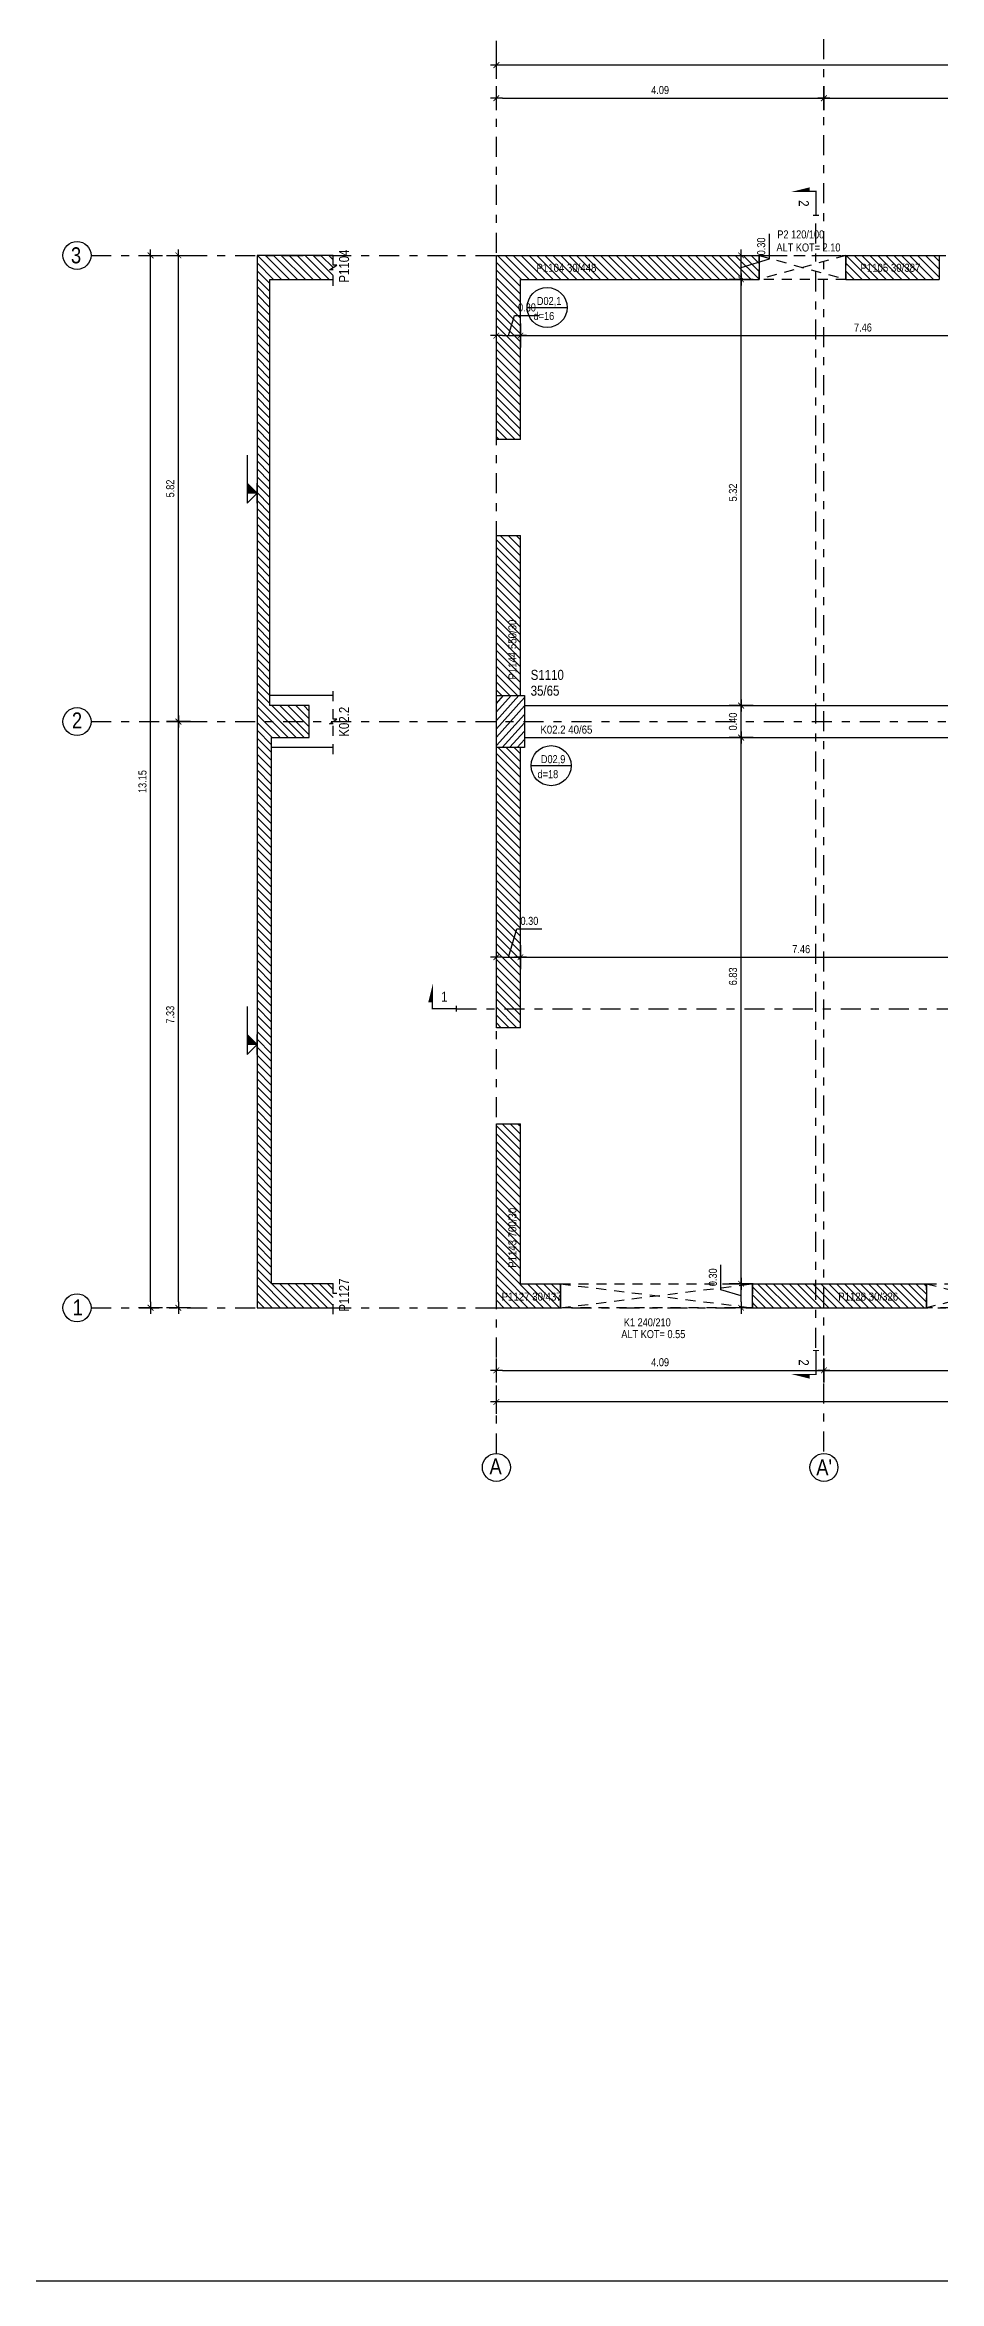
# Model space of a CAD drawing. Header units: metres. Extents: x 419734 to 420376, y 4564732 to 4565123.
# Drawn here: x 419986.57 to 419997.74, y 4565080.8 to 4565108.75 of the extents above; entities that cross this region are included whole.
import ezdxf
from ezdxf.enums import TextEntityAlignment as Align

# ---------------------------------------------------------------- set-up
doc = ezdxf.new("R2010")
doc.units = ezdxf.units.M
doc.linetypes.add('NASCOSTA', pattern=[0.375, 0.25, -0.125])
doc.linetypes.add('TRATTO-PUNTO', pattern=[1, 0.5, -0.25, 0, -0.25])
doc.layers.get('Defpoints').update_dxf_attribs({"color": 5})
for name, color, linetype in [('SW_ASSI', 7, 'TRATTO-PUNTO'), ('SW_DIM', 33, 'Continuous'), ('SW_MAGRONE', 2, 'Continuous'), ('SW_QUOTE', 1, 'Continuous'), ('SW_SEZIONI_CARPENTERIA', 4, 'Continuous'), ('SW_TESTI', 2, 'Continuous'), ('SW_TRATT_GRIGIO', 252, 'NASCOSTA'), ('SW_TRATTEGGIO_252', 252, 'Continuous'), ('SW_TXT_TESTI', 1, 'Continuous'), ('SW_VISTE', 1, 'Continuous')]:
    doc.layers.add(name, color=color, linetype=linetype)
doc.styles.get("Standard").update_dxf_attribs({"font": 'arial.ttf'})
doc.styles.add('SWS', font='ARIALN.TTF')
doc.dimstyles.new('DIM-SW-50_m', dxfattribs={"dimtxt": 0.1, "dimasz": 0.075, "dimexe": 0.125, "dimexo": 0.125, "dimgap": 0.05, "dimtad": 1, "dimzin": 1, "dimdsep": 46, "dimtxsty": 'SWS', "dimblk1": 'D', "dimblk2": 'D', "dimsah": 1, "dimcen": 0.0075, "dimdle": 0.0625, "dimse1": 1, "dimse2": 1, "dimclrd": 256, "dimclre": 256, "dimclrt": 256, "dimazin": 0, "dimtfac": 0.75, "dimtmove": 1, "dimatfit": 3, "dimldrblk": 'D', "dimfxl": 0.125, "dimtvp": 1.5, "dimtolj": 1, "dimtzin": 0, "dimarcsym": 0})

# ---------------------------------------------------------------- blocks, each defined once
blk = doc.blocks.new('*U727')
blk.add_hatch(color=256).paths.add_polyline_path([(0.0025, 0.0025), (0, 0.0025), (0, 0)])
for p, q in [((0.0095, 0.0025), (-0.0025, 0.0025)), ((-0.0025, 0.0025), (0, 0)), ((-0.0025, 0), (0.0025, 0)), ((0, 0), (0, 0.0025)), ((0.0025, 0.0025), (0, 0))]:
    blk.add_line(p, q)
at = {"color": 2, "lineweight": 30, "flags": 104}
blk.add_attdef('QM', text='', height=0.0025, dxfattribs=at).set_placement((0.001, 0.0033), align=Align.BOTTOM_LEFT)
blk = doc.blocks.new('*U728')
blk.add_hatch(color=256).paths.add_polyline_path([(0.0025, 0.0025), (0, 0.0025), (0, 0)])
for p, q in [((0.0095, 0.0025), (-0.0025, 0.0025)), ((-0.0025, 0.0025), (0, 0)), ((-0.0025, 0), (0.0025, 0)), ((0, 0), (0, 0.0025)), ((0.0025, 0.0025), (0, 0))]:
    blk.add_line(p, q)
at = {"color": 2, "lineweight": 30, "flags": 104}
blk.add_attdef('QM', text='', height=0.0025, dxfattribs=at).set_placement((0.001, 0.0033), align=Align.BOTTOM_LEFT)
blk = doc.blocks.new('*U6')
at = {"layer": 'SW_QUOTE', "const_width": 0.0003}
blk.add_lwpolyline([(0, 0), (-0.006, 0), (-0.006, 0.00159)], dxfattribs=at)
at = {"layer": 'SW_QUOTE', "const_width": 0.0003, "flags": 128}
blk.add_lwpolyline([(0, -0.00075), (0, 0.00075)], dxfattribs=at)
at = {"layer": 'SW_QUOTE'}
blk.add_solid([(-0.00585, 0.00159), (-0.00701, 0.00159), (-0.00585, 0.00624)], dxfattribs=at)
at = {"layer": 'SW_TESTI', "color": 3, "style": 'SWS'}
blk.add_attdef('SEZ', text='', height=0.0025, dxfattribs=at).set_placement((-0.003, 0.003), align=Align.MIDDLE)
at = {"layer": 'SW_TESTI', "style": 'SWS'}
for tag, p in [('RIF_DOC_SEC', (-0.003, -0.0055)), ('RIF_DOC', (-0.003, -0.0025))]:
    blk.add_attdef(tag, text='', height=0.002, dxfattribs=at).set_placement(p, align=Align.MIDDLE)
blk = doc.blocks.new('*U8')
at = {"layer": 'SW_QUOTE', "const_width": 0.0003}
blk.add_lwpolyline([(0, 0), (0.006, 0), (0.006, 0.00159)], dxfattribs=at)
at = {"layer": 'SW_QUOTE', "const_width": 0.0003, "flags": 128}
blk.add_lwpolyline([(0, -0.00075), (0, 0.00075)], dxfattribs=at)
at = {"layer": 'SW_QUOTE'}
blk.add_solid([(0.00585, 0.00159), (0.00701, 0.00159), (0.00585, 0.00624)], dxfattribs=at)
at = {"layer": 'SW_TESTI', "color": 3, "style": 'SWS'}
blk.add_attdef('SEZ', text='', height=0.0025, dxfattribs=at).set_placement((0.003, 0.003), align=Align.MIDDLE)
at = {"layer": 'SW_TESTI', "style": 'SWS'}
for tag, p in [('RIF_DOC_SEC', (0.003, -0.0055)), ('RIF_DOC', (0.003, -0.0025))]:
    blk.add_attdef(tag, text='', height=0.002, dxfattribs=at).set_placement(p, align=Align.MIDDLE)
blk = doc.blocks.new('D')
for p, q in [((-1, 0), (1, 0)), ((0, 2), (0, -2))]:
    blk.add_line(p, q)
at = {"const_width": 0.141}
blk.add_lwpolyline([(0.48, 0.48), (-0.48, -0.48)], dxfattribs=at)
blk = doc.blocks.new('*D729')
at = {"layer": 'Defpoints', "color": 0, "ltscale": 0.5, "transparency": 16777216}
for p in [(419992.206, 4565092.184), (419996.297, 4565092.184), (419996.297, 4565092.184)]:
    blk.add_point(p, dxfattribs=at)
at = {"layer": 'SW_DIM', "lineweight": -2, "ltscale": 0.5, "transparency": 16777216}
blk.add_line((419992.281, 4565092.184), (419996.222, 4565092.184), dxfattribs=at)
at = {"layer": 'SW_DIM', "lineweight": -2, "ltscale": 0.5, "transparency": 16777216, "xscale": 0.075, "yscale": 0.075, "zscale": 0.075, "rotation": 180}
blk.add_blockref('D', (419992.206, 4565092.184), dxfattribs=at)
at = {"layer": 'SW_DIM', "lineweight": -2, "ltscale": 0.5, "transparency": 16777216, "xscale": 0.075, "yscale": 0.075, "zscale": 0.075}
blk.add_blockref('D', (419996.297, 4565092.184), dxfattribs=at)
at = {"layer": 'SW_DIM', "ltscale": 0.5, "transparency": 16777216, "insert": (419994.251, 4565092.285), "char_height": 0.1, "attachment_point": 5, "style": 'SWS'}
blk.add_mtext('\\A1;4.09', dxfattribs=at)
blk = doc.blocks.new('*D730')
at = {"layer": 'Defpoints', "color": 0, "ltscale": 0.5, "transparency": 16777216}
for p in [(419996.297, 4565092.184), (420000.162, 4565092.184), (420000.162, 4565092.184)]:
    blk.add_point(p, dxfattribs=at)
at = {"layer": 'SW_DIM', "lineweight": -2, "ltscale": 0.5, "transparency": 16777216}
blk.add_line((419996.372, 4565092.184), (420000.087, 4565092.184), dxfattribs=at)
at = {"layer": 'SW_DIM', "lineweight": -2, "ltscale": 0.5, "transparency": 16777216, "xscale": 0.075, "yscale": 0.075, "zscale": 0.075, "rotation": 180}
blk.add_blockref('D', (419996.297, 4565092.184), dxfattribs=at)
at = {"layer": 'SW_DIM', "lineweight": -2, "ltscale": 0.5, "transparency": 16777216, "xscale": 0.075, "yscale": 0.075, "zscale": 0.075}
blk.add_blockref('D', (420000.162, 4565092.184), dxfattribs=at)
at = {"layer": 'SW_DIM', "ltscale": 0.5, "transparency": 16777216, "insert": (419998.229, 4565092.285), "char_height": 0.1, "attachment_point": 5, "style": 'SWS'}
blk.add_mtext('\\A1;3.87', dxfattribs=at)
blk = doc.blocks.new('*D739')
at = {"layer": 'Defpoints', "color": 0, "ltscale": 0.5, "transparency": 16777216}
for p in [(419992.206, 4565092.184), (420040.679, 4565092.184), (419992.206, 4565091.789)]:
    blk.add_point(p, dxfattribs=at)
at = {"layer": 'SW_DIM', "lineweight": -2, "ltscale": 0.5, "transparency": 16777216}
blk.add_line((420040.604, 4565091.789), (419992.281, 4565091.789), dxfattribs=at)
at = {"layer": 'SW_DIM', "lineweight": -2, "ltscale": 0.5, "transparency": 16777216, "xscale": 0.075, "yscale": 0.075, "zscale": 0.075, "rotation": 180}
blk.add_blockref('D', (419992.206, 4565091.789), dxfattribs=at)
at = {"layer": 'SW_DIM', "lineweight": -2, "ltscale": 0.5, "transparency": 16777216, "xscale": 0.075, "yscale": 0.075, "zscale": 0.075}
blk.add_blockref('D', (420040.679, 4565091.789), dxfattribs=at)
at = {"layer": 'SW_DIM', "ltscale": 0.5, "transparency": 16777216, "insert": (420016.443, 4565091.891), "char_height": 0.1, "attachment_point": 5, "style": 'SWS'}
blk.add_mtext('\\A1;48.47', dxfattribs=at)
blk = doc.blocks.new('*D740')
at = {"layer": 'Defpoints', "color": 0, "ltscale": 0.5, "transparency": 16777216}
for p in [(419988.235, 4565100.291), (419988.433, 4565100.291), (419988.433, 4565092.966)]:
    blk.add_point(p, dxfattribs=at)
at = {"layer": 'SW_DIM', "lineweight": -2, "ltscale": 0.5, "transparency": 16777216}
blk.add_line((419988.235, 4565093.041), (419988.235, 4565100.216), dxfattribs=at)
at = {"layer": 'SW_DIM', "lineweight": -2, "ltscale": 0.5, "transparency": 16777216, "xscale": 0.075, "yscale": 0.075, "zscale": 0.075}
for p, rotation in [((419988.235, 4565100.291), 90), ((419988.235, 4565092.966), 270)]:
    blk.add_blockref('D', p, dxfattribs=dict(at, rotation=rotation))
at = {"layer": 'SW_DIM', "ltscale": 0.5, "transparency": 16777216, "insert": (419988.134, 4565096.628), "char_height": 0.1, "attachment_point": 5, "rotation": 90, "style": 'SWS'}
blk.add_mtext('\\A1;7.33', dxfattribs=at)
blk = doc.blocks.new('*D741')
at = {"layer": 'Defpoints', "color": 0, "ltscale": 0.5, "transparency": 16777216}
for p in [(419988.235, 4565106.116), (419988.235, 4565106.116), (419988.433, 4565100.291)]:
    blk.add_point(p, dxfattribs=at)
at = {"layer": 'SW_DIM', "lineweight": -2, "ltscale": 0.5, "transparency": 16777216}
blk.add_line((419988.235, 4565100.366), (419988.235, 4565106.041), dxfattribs=at)
at = {"layer": 'SW_DIM', "lineweight": -2, "ltscale": 0.5, "transparency": 16777216, "xscale": 0.075, "yscale": 0.075, "zscale": 0.075}
for p, rotation in [((419988.235, 4565106.116), 90), ((419988.235, 4565100.291), 270)]:
    blk.add_blockref('D', p, dxfattribs=dict(at, rotation=rotation))
at = {"layer": 'SW_DIM', "ltscale": 0.5, "transparency": 16777216, "insert": (419988.134, 4565103.203), "char_height": 0.1, "attachment_point": 5, "rotation": 90, "style": 'SWS'}
blk.add_mtext('\\A1;5.82', dxfattribs=at)
blk = doc.blocks.new('*D742')
at = {"layer": 'Defpoints', "color": 0, "ltscale": 0.5, "transparency": 16777216}
for p in [(419987.888, 4565106.116), (419988.385, 4565106.116), (419988.433, 4565092.966)]:
    blk.add_point(p, dxfattribs=at)
at = {"layer": 'SW_DIM', "lineweight": -2, "ltscale": 0.5, "transparency": 16777216}
blk.add_line((419987.888, 4565093.041), (419987.888, 4565106.041), dxfattribs=at)
at = {"layer": 'SW_DIM', "lineweight": -2, "ltscale": 0.5, "transparency": 16777216, "xscale": 0.075, "yscale": 0.075, "zscale": 0.075}
for p, rotation in [((419987.888, 4565106.116), 90), ((419987.888, 4565092.966), 270)]:
    blk.add_blockref('D', p, dxfattribs=dict(at, rotation=rotation))
at = {"layer": 'SW_DIM', "ltscale": 0.5, "transparency": 16777216, "insert": (419987.787, 4565099.541), "char_height": 0.1, "attachment_point": 5, "rotation": 90, "style": 'SWS'}
blk.add_mtext('\\A1;13.15', dxfattribs=at)
blk = doc.blocks.new('*D743')
at = {"layer": 'Defpoints', "color": 0, "ltscale": 0.5, "transparency": 16777216}
for p in [(419992.206, 4565104.951), (419992.506, 4565105.113), (419992.506, 4565104.951)]:
    blk.add_point(p, dxfattribs=at)
at = {"layer": 'SW_DIM', "lineweight": -2, "ltscale": 0.5, "transparency": 16777216}
for p, q in [((419992.356, 4565105.113), (419992.432, 4565105.364)), ((419992.432, 4565105.364), (419992.744, 4565105.364)), ((419992.281, 4565105.113), (419992.431, 4565105.113))]:
    blk.add_line(p, q, dxfattribs=at)
at = {"layer": 'SW_DIM', "lineweight": -2, "ltscale": 0.5, "transparency": 16777216, "xscale": 0.075, "yscale": 0.075, "zscale": 0.075, "rotation": 180}
blk.add_blockref('D', (419992.206, 4565105.113), dxfattribs=at)
at = {"layer": 'SW_DIM', "lineweight": -2, "ltscale": 0.5, "transparency": 16777216, "xscale": 0.075, "yscale": 0.075, "zscale": 0.075}
blk.add_blockref('D', (419992.506, 4565105.113), dxfattribs=at)
at = {"layer": 'SW_DIM', "ltscale": 0.5, "transparency": 16777216, "insert": (419992.588, 4565105.465), "char_height": 0.1, "attachment_point": 5, "style": 'SWS'}
blk.add_mtext('\\A1;0.30', dxfattribs=at)
blk = doc.blocks.new('*D744')
at = {"layer": 'Defpoints', "color": 0, "ltscale": 0.5, "transparency": 16777216}
for p in [(419992.506, 4565104.951), (419999.962, 4565105.113), (419999.962, 4565105.113)]:
    blk.add_point(p, dxfattribs=at)
at = {"layer": 'SW_DIM', "lineweight": -2, "ltscale": 0.5, "transparency": 16777216}
blk.add_line((419992.581, 4565105.113), (419999.887, 4565105.113), dxfattribs=at)
at = {"layer": 'SW_DIM', "lineweight": -2, "ltscale": 0.5, "transparency": 16777216, "xscale": 0.075, "yscale": 0.075, "zscale": 0.075, "rotation": 180}
blk.add_blockref('D', (419992.506, 4565105.113), dxfattribs=at)
at = {"layer": 'SW_DIM', "lineweight": -2, "ltscale": 0.5, "transparency": 16777216, "xscale": 0.075, "yscale": 0.075, "zscale": 0.075}
blk.add_blockref('D', (419999.962, 4565105.113), dxfattribs=at)
at = {"layer": 'SW_DIM', "ltscale": 0.5, "transparency": 16777216, "insert": (419996.784, 4565105.214), "char_height": 0.1, "attachment_point": 5, "style": 'SWS'}
blk.add_mtext('\\A1;7.46', dxfattribs=at)
blk = doc.blocks.new('*D762')
at = {"layer": 'Defpoints', "color": 0, "ltscale": 0.5, "transparency": 16777216}
for p in [(419992.206, 4565097.346), (419992.506, 4565097.346), (419992.506, 4565097.346)]:
    blk.add_point(p, dxfattribs=at)
at = {"layer": 'SW_DIM', "lineweight": -2, "ltscale": 0.5, "transparency": 16777216}
for p, q in [((419992.356, 4565097.346), (419992.462, 4565097.699)), ((419992.462, 4565097.699), (419992.775, 4565097.699)), ((419992.281, 4565097.346), (419992.431, 4565097.346))]:
    blk.add_line(p, q, dxfattribs=at)
at = {"layer": 'SW_DIM', "lineweight": -2, "ltscale": 0.5, "transparency": 16777216, "xscale": 0.075, "yscale": 0.075, "zscale": 0.075, "rotation": 180}
blk.add_blockref('D', (419992.206, 4565097.346), dxfattribs=at)
at = {"layer": 'SW_DIM', "lineweight": -2, "ltscale": 0.5, "transparency": 16777216, "xscale": 0.075, "yscale": 0.075, "zscale": 0.075}
blk.add_blockref('D', (419992.506, 4565097.346), dxfattribs=at)
at = {"layer": 'SW_DIM', "ltscale": 0.5, "transparency": 16777216, "insert": (419992.619, 4565097.8), "char_height": 0.1, "attachment_point": 5, "style": 'SWS'}
blk.add_mtext('\\A1;0.30', dxfattribs=at)
blk = doc.blocks.new('*D763')
at = {"layer": 'Defpoints', "color": 0, "ltscale": 0.5, "transparency": 16777216}
for p in [(419992.506, 4565097.346), (419999.962, 4565097.346), (419999.962, 4565097.346)]:
    blk.add_point(p, dxfattribs=at)
at = {"layer": 'SW_DIM', "lineweight": -2, "ltscale": 0.5, "transparency": 16777216}
blk.add_line((419992.581, 4565097.346), (419999.887, 4565097.346), dxfattribs=at)
at = {"layer": 'SW_DIM', "lineweight": -2, "ltscale": 0.5, "transparency": 16777216, "xscale": 0.075, "yscale": 0.075, "zscale": 0.075, "rotation": 180}
blk.add_blockref('D', (419992.506, 4565097.346), dxfattribs=at)
at = {"layer": 'SW_DIM', "lineweight": -2, "ltscale": 0.5, "transparency": 16777216, "xscale": 0.075, "yscale": 0.075, "zscale": 0.075}
blk.add_blockref('D', (419999.962, 4565097.346), dxfattribs=at)
at = {"layer": 'SW_DIM', "ltscale": 0.5, "transparency": 16777216, "insert": (419996.013, 4565097.447), "char_height": 0.1, "attachment_point": 5, "style": 'SWS'}
blk.add_mtext('\\A1;7.46', dxfattribs=at)
blk = doc.blocks.new('*D778')
at = {"layer": 'Defpoints', "color": 0, "ltscale": 0.5, "transparency": 16777216}
for p in [(419995.262, 4565093.266), (419995.402, 4565093.266), (419995.402, 4565092.966)]:
    blk.add_point(p, dxfattribs=at)
at = {"layer": 'SW_DIM', "lineweight": -2, "ltscale": 0.5, "transparency": 16777216}
for p, q in [((419995.011, 4565093.191), (419995.011, 4565093.504)), ((419995.262, 4565093.116), (419995.011, 4565093.191)), ((419995.262, 4565093.041), (419995.262, 4565093.191))]:
    blk.add_line(p, q, dxfattribs=at)
at = {"layer": 'SW_DIM', "lineweight": -2, "ltscale": 0.5, "transparency": 16777216, "xscale": 0.075, "yscale": 0.075, "zscale": 0.075}
for p, rotation in [((419995.262, 4565093.266), 90), ((419995.262, 4565092.966), 270)]:
    blk.add_blockref('D', p, dxfattribs=dict(at, rotation=rotation))
at = {"layer": 'SW_DIM', "ltscale": 0.5, "transparency": 16777216, "insert": (419994.91, 4565093.347), "char_height": 0.1, "attachment_point": 5, "rotation": 90, "style": 'SWS'}
blk.add_mtext('\\A1;0.30', dxfattribs=at)
blk = doc.blocks.new('*D779')
at = {"layer": 'Defpoints', "color": 0, "ltscale": 0.5, "transparency": 16777216}
for p in [(419995.262, 4565100.091), (419995.262, 4565100.091), (419995.402, 4565093.266)]:
    blk.add_point(p, dxfattribs=at)
at = {"layer": 'SW_DIM', "lineweight": -2, "ltscale": 0.5, "transparency": 16777216}
blk.add_line((419995.262, 4565093.341), (419995.262, 4565100.016), dxfattribs=at)
at = {"layer": 'SW_DIM', "lineweight": -2, "ltscale": 0.5, "transparency": 16777216, "xscale": 0.075, "yscale": 0.075, "zscale": 0.075}
for p, rotation in [((419995.262, 4565100.091), 90), ((419995.262, 4565093.266), 270)]:
    blk.add_blockref('D', p, dxfattribs=dict(at, rotation=rotation))
at = {"layer": 'SW_DIM', "ltscale": 0.5, "transparency": 16777216, "insert": (419995.161, 4565097.107), "char_height": 0.1, "attachment_point": 5, "rotation": 90, "style": 'SWS'}
blk.add_mtext('\\A1;6.83', dxfattribs=at)
blk = doc.blocks.new('*D780')
at = {"layer": 'Defpoints', "color": 0, "ltscale": 0.5, "transparency": 16777216}
for p in [(419995.262, 4565100.491), (419995.262, 4565100.491), (419995.262, 4565100.091)]:
    blk.add_point(p, dxfattribs=at)
at = {"layer": 'SW_DIM', "lineweight": -2, "ltscale": 0.5, "transparency": 16777216}
blk.add_line((419995.262, 4565100.166), (419995.262, 4565100.416), dxfattribs=at)
at = {"layer": 'SW_DIM', "lineweight": -2, "ltscale": 0.5, "transparency": 16777216, "xscale": 0.075, "yscale": 0.075, "zscale": 0.075}
for p, rotation in [((419995.262, 4565100.491), 90), ((419995.262, 4565100.091), 270)]:
    blk.add_blockref('D', p, dxfattribs=dict(at, rotation=rotation))
at = {"layer": 'SW_DIM', "ltscale": 0.5, "transparency": 16777216, "insert": (419995.161, 4565100.291), "char_height": 0.1, "attachment_point": 5, "rotation": 90, "style": 'SWS'}
blk.add_mtext('\\A1;0.40', dxfattribs=at)
blk = doc.blocks.new('*D781')
at = {"layer": 'Defpoints', "color": 0, "ltscale": 0.5, "transparency": 16777216}
for p in [(419995.032, 4565105.816), (419995.262, 4565105.816), (419995.262, 4565100.491)]:
    blk.add_point(p, dxfattribs=at)
at = {"layer": 'SW_DIM', "lineweight": -2, "ltscale": 0.5, "transparency": 16777216}
blk.add_line((419995.262, 4565100.566), (419995.262, 4565105.741), dxfattribs=at)
at = {"layer": 'SW_DIM', "lineweight": -2, "ltscale": 0.5, "transparency": 16777216, "xscale": 0.075, "yscale": 0.075, "zscale": 0.075}
for p, rotation in [((419995.262, 4565105.816), 90), ((419995.262, 4565100.491), 270)]:
    blk.add_blockref('D', p, dxfattribs=dict(at, rotation=rotation))
at = {"layer": 'SW_DIM', "ltscale": 0.5, "transparency": 16777216, "insert": (419995.161, 4565103.153), "char_height": 0.1, "attachment_point": 5, "rotation": 90, "style": 'SWS'}
blk.add_mtext('\\A1;5.32', dxfattribs=at)
blk = doc.blocks.new('*D782')
at = {"layer": 'Defpoints', "color": 0, "ltscale": 0.5, "transparency": 16777216}
for p in [(419995.032, 4565106.116), (419995.262, 4565106.116), (419995.032, 4565105.816)]:
    blk.add_point(p, dxfattribs=at)
at = {"layer": 'SW_DIM', "lineweight": -2, "ltscale": 0.5, "transparency": 16777216}
for p, q in [((419995.615, 4565106.071), (419995.615, 4565106.384)), ((419995.262, 4565105.966), (419995.615, 4565106.071)), ((419995.262, 4565105.891), (419995.262, 4565106.041))]:
    blk.add_line(p, q, dxfattribs=at)
at = {"layer": 'SW_DIM', "lineweight": -2, "ltscale": 0.5, "transparency": 16777216, "xscale": 0.075, "yscale": 0.075, "zscale": 0.075}
for p, rotation in [((419995.262, 4565106.116), 90), ((419995.262, 4565105.816), 270)]:
    blk.add_blockref('D', p, dxfattribs=dict(at, rotation=rotation))
at = {"layer": 'SW_DIM', "ltscale": 0.5, "transparency": 16777216, "insert": (419995.514, 4565106.228), "char_height": 0.1, "attachment_point": 5, "rotation": 90, "style": 'SWS'}
blk.add_mtext('\\A1;0.30', dxfattribs=at)
blk = doc.blocks.new('*D808')
at = {"layer": 'Defpoints', "color": 0, "ltscale": 0.5, "transparency": 16777216}
for p in [(419996.297, 4565108.08), (419992.206, 4565106.116), (419996.297, 4565106.116)]:
    blk.add_point(p, dxfattribs=at)
at = {"layer": 'SW_DIM', "lineweight": -2, "ltscale": 0.5, "transparency": 16777216}
blk.add_line((419992.281, 4565108.08), (419996.222, 4565108.08), dxfattribs=at)
at = {"layer": 'SW_DIM', "lineweight": -2, "ltscale": 0.5, "transparency": 16777216, "xscale": 0.075, "yscale": 0.075, "zscale": 0.075, "rotation": 180}
blk.add_blockref('D', (419992.206, 4565108.08), dxfattribs=at)
at = {"layer": 'SW_DIM', "lineweight": -2, "ltscale": 0.5, "transparency": 16777216, "xscale": 0.075, "yscale": 0.075, "zscale": 0.075}
blk.add_blockref('D', (419996.297, 4565108.08), dxfattribs=at)
at = {"layer": 'SW_DIM', "ltscale": 0.5, "transparency": 16777216, "insert": (419994.251, 4565108.181), "char_height": 0.1, "attachment_point": 5, "style": 'SWS'}
blk.add_mtext('\\A1;4.09', dxfattribs=at)
blk = doc.blocks.new('*D809')
at = {"layer": 'Defpoints', "color": 0, "ltscale": 0.5, "transparency": 16777216}
for p in [(420000.162, 4565108.08), (420000.162, 4565107.596), (419996.297, 4565106.116)]:
    blk.add_point(p, dxfattribs=at)
at = {"layer": 'SW_DIM', "lineweight": -2, "ltscale": 0.5, "transparency": 16777216}
blk.add_line((419996.372, 4565108.08), (420000.087, 4565108.08), dxfattribs=at)
at = {"layer": 'SW_DIM', "lineweight": -2, "ltscale": 0.5, "transparency": 16777216, "xscale": 0.075, "yscale": 0.075, "zscale": 0.075, "rotation": 180}
blk.add_blockref('D', (419996.297, 4565108.08), dxfattribs=at)
at = {"layer": 'SW_DIM', "lineweight": -2, "ltscale": 0.5, "transparency": 16777216, "xscale": 0.075, "yscale": 0.075, "zscale": 0.075}
blk.add_blockref('D', (420000.162, 4565108.08), dxfattribs=at)
at = {"layer": 'SW_DIM', "ltscale": 0.5, "transparency": 16777216, "insert": (419998.229, 4565108.181), "char_height": 0.1, "attachment_point": 5, "style": 'SWS'}
blk.add_mtext('\\A1;3.87', dxfattribs=at)
blk = doc.blocks.new('*D818')
at = {"layer": 'Defpoints', "color": 0, "ltscale": 0.5, "transparency": 16777216}
for p in [(419992.206, 4565108.494), (419992.206, 4565107.808), (420040.679, 4565107.808)]:
    blk.add_point(p, dxfattribs=at)
at = {"layer": 'SW_DIM', "lineweight": -2, "ltscale": 0.5, "transparency": 16777216}
blk.add_line((420040.604, 4565108.494), (419992.281, 4565108.494), dxfattribs=at)
at = {"layer": 'SW_DIM', "lineweight": -2, "ltscale": 0.5, "transparency": 16777216, "xscale": 0.075, "yscale": 0.075, "zscale": 0.075, "rotation": 180}
blk.add_blockref('D', (419992.206, 4565108.494), dxfattribs=at)
at = {"layer": 'SW_DIM', "lineweight": -2, "ltscale": 0.5, "transparency": 16777216, "xscale": 0.075, "yscale": 0.075, "zscale": 0.075}
blk.add_blockref('D', (420040.679, 4565108.494), dxfattribs=at)
at = {"layer": 'SW_DIM', "ltscale": 0.5, "transparency": 16777216, "insert": (420016.443, 4565108.595), "char_height": 0.1, "attachment_point": 5, "style": 'SWS'}
blk.add_mtext('\\A1;48.47', dxfattribs=at)

msp = doc.modelspace()

# ---------------------------------------------------------------- hatches: boundary and pattern name
at = {"layer": 'SW_TRATTEGGIO_252'}
h = msp.add_hatch(dxfattribs=at)
h.set_pattern_fill('_USER', color=256, scale=0.07, angle=135, pattern_type=0)
h.set_pattern_definition([(135, (419963.36657, 4565248.29178), (-0.049497475, -0.049497475), [])])
h.paths.add_polyline_path([(419989.39814, 4565099.96554), (419989.39814, 4565100.09054), (419989.86814, 4565100.09054), (419989.86814, 4565100.29054), (419989.21814, 4565100.29054), (419989.21814, 4565092.96554), (419990.16814, 4565092.96554), (419990.16814, 4565093.26554), (419989.39814, 4565093.26554)])
h.paths.add_polyline_path([(419989.37814, 4565105.81554), (419990.16814, 4565105.81554), (419990.16814, 4565106.11554), (419989.21814, 4565106.11554), (419989.21814, 4565100.29054), (419989.86814, 4565100.29054), (419989.86814, 4565100.49054), (419989.37814, 4565100.49054), (419989.37814, 4565100.61554)])
h = msp.add_hatch(dxfattribs=at)
h.set_pattern_fill('_USER', color=256, scale=0.07, angle=228, pattern_type=0)
h.set_pattern_definition([(228, (419964.381146, 4565248.29178), (0.052020138, -0.046839142), [])])
h.paths.add_polyline_path([(419992.55641, 4565100.61554), (419992.20641, 4565100.61554), (419992.20641, 4565099.96554), (419992.55641, 4565099.96554)])
h.paths.add_polyline_path([(419999.83667, 4565099.96554), (420000.48667, 4565099.96554), (420000.48667, 4565100.61554), (419999.83667, 4565100.61554)])
h.paths.add_polyline_path([(420007.90409, 4565100.61554), (420007.25409, 4565100.61554), (420007.25409, 4565099.96554), (420007.90409, 4565099.96554)])
h.paths.add_polyline_path([(420015.33413, 4565100.61554), (420014.98413, 4565100.61554), (420014.98413, 4565099.96554), (420015.33413, 4565099.96554)])
h.paths.add_polyline_path([(420015.37413, 4565099.96554), (420015.72413, 4565099.96554), (420015.72413, 4565100.61554), (420015.37413, 4565100.61554)])
h.paths.add_polyline_path([(420015.72413, 4565106.11554), (420015.37413, 4565106.11554), (420015.37413, 4565105.46554), (420015.72413, 4565105.46554)])
h.paths.add_polyline_path([(420014.98413, 4565105.46554), (420015.33413, 4565105.46554), (420015.33413, 4565106.11554), (420014.98413, 4565106.11554)])
h.paths.add_polyline_path([(420015.72413, 4565093.61554), (420015.37413, 4565093.61554), (420015.37413, 4565092.96554), (420015.72413, 4565092.96554)])
h.paths.add_polyline_path([(420015.33413, 4565093.61554), (420014.98413, 4565093.61554), (420014.98413, 4565092.96554), (420015.33413, 4565092.96554)])
h.paths.add_polyline_path([(420000.48667, 4565093.31554), (419999.83667, 4565093.31554), (419999.83667, 4565092.96554), (420000.48667, 4565092.96554)])
h.paths.add_polyline_path([(420021.80413, 4565093.31554), (420021.15413, 4565093.31554), (420021.15413, 4565092.96554), (420021.80413, 4565092.96554)])
h = msp.add_hatch(dxfattribs=at)
h.set_pattern_fill('_USER', color=256, scale=0.07, angle=135, pattern_type=0)
h.set_pattern_definition([(135, (419964.381146, 4565248.29178), (-0.049497475, -0.049497475), [])])
h.paths.add_polyline_path([(420036.22913, 4565105.81554), (420037.10413, 4565105.81554), (420037.10413, 4565106.11554), (420035.82934, 4565106.11554), (420035.05413, 4565106.11554), (420035.05413, 4565105.81554), (420035.82934, 4565105.81554), (420035.92913, 4565105.81554), (420035.92913, 4565100.31554), (420031.67913, 4565100.31554), (420031.67913, 4565105.81554), (420032.65413, 4565105.81554), (420032.65413, 4565106.11554), (420031.27934, 4565106.11554), (420030.50413, 4565106.11554), (420030.50413, 4565105.81554), (420031.27934, 4565105.81554), (420031.37913, 4565105.81554), (420031.37913, 4565100.31554), (420027.12913, 4565100.31554), (420027.12913, 4565105.81554), (420028.10413, 4565105.81554), (420028.10413, 4565106.11554), (420026.72934, 4565106.11554), (420025.45413, 4565106.11554), (420025.45413, 4565105.81554), (420026.72934, 4565105.81554), (420026.82913, 4565105.81554), (420026.82913, 4565100.31554), (420021.57913, 4565100.31554), (420021.57913, 4565105.81554), (420023.05413, 4565105.81554), (420023.05413, 4565106.11554), (420021.17934, 4565106.11554), (420020.87913, 4565106.11554), (420020.87913, 4565105.81554), (420021.17934, 4565105.81554), (420021.27913, 4565105.81554), (420021.27913, 4565100.01554), (420027.12913, 4565100.01554), (420031.37913, 4565100.01554), (420031.67913, 4565100.01554), (420036.22913, 4565100.01554)])
h.paths.add_polyline_path([(420040.67913, 4565106.11554), (420039.50413, 4565106.11554), (420039.50413, 4565105.81554), (420040.37913, 4565105.81554), (420040.37913, 4565103.81554), (420040.67913, 4565103.81554)])
h.paths.add_polyline_path([(420040.67913, 4565100.61554), (420040.67913, 4565102.61554), (420040.37913, 4565102.61554), (420040.37913, 4565100.61554), (420040.37913, 4565096.46554), (420040.67913, 4565096.46554)])
h.paths.add_polyline_path([(420040.67913, 4565095.26554), (420040.37913, 4565095.26554), (420040.37913, 4565093.26554), (420039.87913, 4565093.26554), (420039.87913, 4565092.96554), (420040.67913, 4565092.96554)])
h.paths.add_polyline_path([(420037.47913, 4565093.26554), (420035.82934, 4565093.26554), (420034.57913, 4565093.26554), (420034.57913, 4565092.96554), (420035.82934, 4565092.96554), (420037.47913, 4565092.96554)])
h.paths.add_polyline_path([(420032.17913, 4565093.26554), (420031.27934, 4565093.26554), (420029.87913, 4565093.26554), (420029.87913, 4565092.96554), (420031.27934, 4565092.96554), (420032.17913, 4565092.96554)])
h.paths.add_polyline_path([(420028.67913, 4565093.26554), (420026.72934, 4565093.26554), (420026.42913, 4565093.26554), (420026.42913, 4565092.96554), (420026.72934, 4565092.96554), (420028.67913, 4565092.96554)])
h.paths.add_polyline_path([(420024.02913, 4565093.26554), (420023.37913, 4565093.26554), (420023.37913, 4565092.96554), (420024.02913, 4565092.96554)])
h.paths.add_polyline_path([(420022.17913, 4565093.26554), (420021.80413, 4565093.26554), (420021.80413, 4565092.96554), (420022.17913, 4565092.96554)])
h.paths.add_polyline_path([(420021.15413, 4565093.26554), (420020.87913, 4565093.26554), (420020.87913, 4565092.96554), (420021.15413, 4565092.96554)])
h.paths.add_polyline_path([(420018.47913, 4565093.26554), (420017.20313, 4565093.26554), (420017.20313, 4565092.96554), (420018.47913, 4565092.96554)])
h.paths.add_polyline_path([(420016.00313, 4565093.26554), (420015.72413, 4565093.26554), (420015.72413, 4565092.96554), (420016.00313, 4565092.96554)])
h.paths.add_polyline_path([(420014.98413, 4565093.26554), (420014.88413, 4565093.26554), (420014.88413, 4565092.96554), (420014.98413, 4565092.96554)])
h.paths.add_polyline_path([(420013.82413, 4565093.26554), (420013.3899, 4565093.26554), (420013.3899, 4565092.96554), (420013.82413, 4565092.96554)])
h.paths.add_polyline_path([(420009.7859, 4565093.26554), (420007.8543, 4565093.26554), (420005.69347, 4565093.26554), (420005.69347, 4565092.96554), (420007.8543, 4565092.96554), (420009.7859, 4565092.96554)])
h.paths.add_polyline_path([(420002.08947, 4565093.26554), (420000.48667, 4565093.26554), (420000.48667, 4565092.96554), (420002.08947, 4565092.96554)])
h.paths.add_polyline_path([(419999.83667, 4565093.26554), (419998.77675, 4565093.26554), (419998.77675, 4565092.96554), (419999.83667, 4565092.96554)])
h.paths.add_polyline_path([(419997.57675, 4565093.26554), (419996.57175, 4565093.26554), (419995.40641, 4565093.26554), (419995.40641, 4565092.96554), (419996.57175, 4565092.96554), (419997.57675, 4565092.96554)])
h.paths.add_polyline_path([(419993.00641, 4565093.26554), (419992.50641, 4565093.26554), (419992.50641, 4565095.26554), (419992.20641, 4565095.26554), (419992.20641, 4565092.96554), (419993.00641, 4565092.96554)])
h.paths.add_polyline_path([(419992.50641, 4565099.96554), (419992.20641, 4565099.96554), (419992.20641, 4565096.46554), (419992.50641, 4565096.46554)])
h.paths.add_polyline_path([(419992.50641, 4565102.61554), (419992.20641, 4565102.61554), (419992.20641, 4565100.61554), (419992.50641, 4565100.61554)])
h.paths.add_polyline_path([(419995.48641, 4565106.11554), (419992.20641, 4565106.11554), (419992.20641, 4565103.81554), (419992.50641, 4565103.81554), (419992.50641, 4565105.81554), (419995.48641, 4565105.81554)])
h.paths.add_polyline_path([(419997.73667, 4565106.11554), (419996.68641, 4565106.11554), (419996.68641, 4565105.81554), (419997.73667, 4565105.81554)])
h.paths.add_polyline_path([(420002.03967, 4565106.11554), (420000.43688, 4565106.11554), (419999.53667, 4565106.11554), (419999.53667, 4565105.81554), (420000.43688, 4565105.81554), (420002.03967, 4565105.81554)])
h.paths.add_polyline_path([(420009.7899, 4565106.11554), (420007.85409, 4565106.11554), (420005.64367, 4565106.11554), (420005.64367, 4565105.81554), (420007.85409, 4565105.81554), (420009.7899, 4565105.81554)])
h.paths.add_polyline_path([(420014.98413, 4565106.11554), (420013.3899, 4565106.11554), (420013.3899, 4565105.81554), (420014.98413, 4565105.81554)])
h.paths.add_polyline_path([(420016.62913, 4565106.11554), (420015.72413, 4565106.11554), (420015.72413, 4565105.81554), (420016.62913, 4565105.81554)])
h.paths.add_polyline_path([(420018.47913, 4565106.11554), (420017.82913, 4565106.11554), (420017.82913, 4565105.81554), (420018.47913, 4565105.81554)])
h.paths.add_polyline_path([(419996.68641, 4565106.11554), (419996.57175, 4565106.11554), (419996.57175, 4565105.81554), (419996.68641, 4565105.81554)])

# ---------------------------------------------------------------- linework, layer by layer
msp.add_lwpolyline([(420103.04921, 4565080.80209), (419805.79921, 4565080.80209), (419805.79921, 4565122.85209)])
at = {"layer": 'SW_ASSI', "ltscale": 0.5}
for points in [[(419992.20641, 4565091.14662), (419992.20641, 4565109.00194)], [(419996.29654, 4565091.16958), (419996.29654, 4565109.00194)], [(419987.14444, 4565106.11554), (420041.63148, 4565106.11554)], [(419987.14444, 4565100.29054), (420041.63148, 4565100.29054)], [(419987.14444, 4565092.96554), (420041.63148, 4565092.96554)]]:
    msp.add_lwpolyline(points, dxfattribs=at)
at = {"layer": 'SW_ASSI', "color": 8, "ltscale": 0.5}
for points in [[(419996.19654, 4565092.46554), (419996.19654, 4565106.61554)], [(419991.70641, 4565096.70304), (420041.17913, 4565096.70304)]]:
    msp.add_lwpolyline(points, dxfattribs=at)
at = {"layer": 'SW_MAGRONE'}
msp.add_line((419996.57175, 4565105.81554), (419996.57175, 4565106.11554), dxfattribs=at)
for points in [[(419990.16814, 4565106.11554), (419989.21814, 4565106.11554), (419989.21814, 4565092.96554), (419990.16814, 4565092.96554)], [(419992.20641, 4565106.11554), (419995.48641, 4565106.11554)], [(419992.20641, 4565103.81554), (419992.20641, 4565106.11554)], [(419995.48641, 4565106.11554), (419995.48641, 4565105.81554)], [(419996.57175, 4565106.11554), (419997.73667, 4565106.11554)], [(419997.73667, 4565106.11554), (419997.73667, 4565105.81554)], [(419990.16814, 4565093.26554), (419989.39814, 4565093.26554), (419989.39814, 4565100.09054), (419989.86814, 4565100.09054), (419989.86814, 4565100.49054), (419989.37814, 4565100.49054), (419989.37814, 4565105.81554), (419990.16492, 4565105.81554)], [(419992.50641, 4565105.81554), (419995.48641, 4565105.81554)], [(419992.50641, 4565103.81554), (419992.50641, 4565105.81554)], [(419996.57175, 4565105.81554), (419997.73667, 4565105.81554)], [(419992.50641, 4565103.81554), (419992.20641, 4565103.81554)], [(419992.20641, 4565100.61554), (419992.20641, 4565102.61554)], [(419992.20641, 4565102.61554), (419992.50641, 4565102.61554)], [(419992.50641, 4565100.61554), (419992.50641, 4565102.61554)], [(419992.55641, 4565100.49054), (419999.83667, 4565100.49054)], [(419992.20641, 4565096.46554), (419992.20641, 4565099.96554)], [(419992.50641, 4565096.46554), (419992.50641, 4565099.96554)], [(419992.55641, 4565100.09054), (419999.83667, 4565100.09054)], [(419992.50641, 4565096.46554), (419992.20641, 4565096.46554)], [(419992.20641, 4565092.96554), (419992.20641, 4565095.26554)], [(419992.20641, 4565095.26554), (419992.50641, 4565095.26554)], [(419992.50641, 4565093.26554), (419992.50641, 4565095.26554)], [(419992.50641, 4565093.26554), (419993.00641, 4565093.26554)], [(419993.00641, 4565093.26554), (419993.00641, 4565092.96554)], [(419995.40641, 4565093.26554), (419997.57675, 4565093.26554)], [(419995.40641, 4565092.96554), (419995.40641, 4565093.26554)], [(419997.57675, 4565093.26554), (419997.57675, 4565092.96554)], [(419992.20641, 4565092.96554), (419993.00641, 4565092.96554)], [(419995.40641, 4565092.96554), (419997.57675, 4565092.96554)]]:
    msp.add_lwpolyline(points, dxfattribs=at)
at = {"layer": 'SW_SEZIONI_CARPENTERIA'}
for points in [[(419992.20641, 4565100.61554), (419992.55641, 4565100.61554)], [(419992.20641, 4565099.96554), (419992.20641, 4565100.61554)], [(419992.55641, 4565100.61554), (419992.55641, 4565099.96554)], [(419992.55641, 4565099.96554), (419992.20641, 4565099.96554)]]:
    msp.add_lwpolyline(points, dxfattribs=at)
at = {"layer": 'SW_TRATT_GRIGIO', "ltscale": 0.5}
for points in [[(419990.12314, 4565105.93554), (419990.21314, 4565105.99554)], [(419990.16814, 4565105.99554), (419990.16814, 4565106.19554)], [(419990.21314, 4565105.99554), (419990.16814, 4565105.99554)], [(419996.57175, 4565106.11554), (419995.48641, 4565105.81554)], [(419995.48641, 4565106.11554), (419996.57175, 4565105.81554)], [(419990.16814, 4565105.93554), (419990.12314, 4565105.93554)], [(419990.16814, 4565105.73554), (419990.16814, 4565105.93554)], [(419990.16814, 4565100.32054), (419990.16814, 4565100.69554)], [(419990.12314, 4565100.26054), (419990.21314, 4565100.32054)], [(419990.16814, 4565100.26054), (419990.12314, 4565100.26054)], [(419990.21314, 4565100.32054), (419990.16814, 4565100.32054)], [(419990.16814, 4565099.88554), (419990.16814, 4565100.26054)], [(419990.16814, 4565093.14554), (419990.16814, 4565093.34554)], [(419990.21314, 4565093.14554), (419990.16814, 4565093.14554)], [(419993.00641, 4565092.96554), (419995.40641, 4565093.26554)], [(419993.00641, 4565093.26554), (419995.40641, 4565092.96554)], [(419998.77675, 4565093.26554), (419997.57675, 4565092.96554)], [(419997.57675, 4565093.26554), (419998.77675, 4565092.96554)], [(419990.16814, 4565092.88554), (419990.16814, 4565093.08554)]]:
    msp.add_lwpolyline(points, dxfattribs=at)
for points in [[(419995.48641, 4565106.11554), (419996.57175, 4565106.11554), (419996.57175, 4565105.81554), (419995.48641, 4565105.81554)], [(419993.00641, 4565093.26554), (419995.40641, 4565093.26554), (419995.40641, 4565092.96554), (419993.00641, 4565092.96554)], [(419997.57675, 4565093.26554), (419998.77675, 4565093.26554), (419998.77675, 4565092.96554), (419997.57675, 4565092.96554)]]:
    msp.add_lwpolyline(points, close=True, dxfattribs=at)
at = {"layer": 'SW_TXT_TESTI'}
for points in [[(419992.59004, 4565105.46486), (419993.09004, 4565105.46486)], [(419992.64004, 4565099.73986), (419993.14004, 4565099.73986)]]:
    msp.add_lwpolyline(points, dxfattribs=at)
at = {"layer": 'SW_TXT_TESTI', "color": 1}
for centre in [(419986.96944, 4565106.11554), (419986.96944, 4565100.29054), (419986.96944, 4565092.96554), (419992.20641, 4565090.97162), (419996.29654, 4565090.97162)]:
    msp.add_circle(centre, 0.175, dxfattribs=at)
at = {"layer": 'SW_TXT_TESTI'}
for centre in [(419992.84004, 4565105.46486), (419992.89004, 4565099.73986)]:
    msp.add_circle(centre, 0.25, dxfattribs=at)
at = {"layer": 'SW_VISTE'}
for points in [[(419990.16814, 4565100.61554), (419989.37814, 4565100.61554)], [(419990.16814, 4565099.96554), (419989.39814, 4565099.96554)]]:
    msp.add_lwpolyline(points, dxfattribs=at)

# ---------------------------------------------------------------- block references
ref = msp.add_blockref('*U6', (419996.19654, 4565106.61554), dxfattribs=dict(xscale=-50, yscale=50, zscale=50, rotation=89.99999999999993))
ref.add_attrib('SEZ', '2', dxfattribs={"layer": 'SW_TESTI', "color": 3, "height": 0.125, "rotation": 270, "style": 'SWS'}).set_placement((419996.04654, 4565106.76554), align=Align.MIDDLE)
ref = msp.add_blockref('*U6', (419991.70641, 4565096.70304), dxfattribs=dict(xscale=50, yscale=50, zscale=50))
ref.add_attrib('SEZ', '1', dxfattribs={"layer": 'SW_TESTI', "color": 3, "height": 0.125, "style": 'SWS'}).set_placement((419991.55641, 4565096.85304), align=Align.MIDDLE)
ref = msp.add_blockref('*U8', (419996.19654, 4565092.43164), dxfattribs=dict(xscale=-50, yscale=50, zscale=50, rotation=89.99999999999993))
ref.add_attrib('SEZ', '2', dxfattribs={"layer": 'SW_TESTI', "color": 3, "height": 0.125, "rotation": 270, "style": 'SWS'}).set_placement((419996.04654, 4565092.28164), align=Align.MIDDLE)
at = {"layer": 'SW_QUOTE', "ltscale": 0.5, "xscale": 50, "yscale": 50, "zscale": 50, "rotation": 90}
for name, p in [('*U727', (419989.21814, 4565103.1449)), ('*U728', (419989.21814, 4565096.25593))]:
    msp.add_blockref(name, p, dxfattribs=at)

# ---------------------------------------------------------------- texts
at = {"layer": 'SW_TXT_TESTI', "color": 4, "style": 'SWS'}
for s, p in [('3', (419986.89377, 4565106.01661)), ('2', (419986.9059, 4565100.20461)), ('1', (419986.91612, 4565092.86958)), ('A', (419992.12026, 4565090.88368)), ("A'", (419996.20085, 4565090.87178))]:
    msp.add_text(s, height=0.2, rotation=0.110239, dxfattribs=at).set_placement(p)
at = {"layer": 'SW_TXT_TESTI', "color": 2, "style": 'SWS'}
for s, p in [('P1104', (419990.36634, 4565105.77459)), ('K02.2', (419990.36634, 4565100.10165)), ('P1127', (419990.36634, 4565092.91682))]:
    msp.add_text(s, height=0.125, rotation=90, dxfattribs=at).set_placement(p)
at = {"layer": 'SW_TXT_TESTI', "color": 2, "style": 'SWS', "width": 1.05}
for s, p in [('P1104 30/448', (419992.70641, 4565105.91101)), ('P1105 30/387', (419996.75191, 4565105.91101)), ('K02.2 40/65', (419992.75641, 4565100.14054)), ('P1127 30/437', (419992.27252, 4565093.05553)), ('P1128 30/326', (419996.47489, 4565093.05553))]:
    msp.add_text(s, height=0.1, dxfattribs=at).set_placement(p)
at = {"layer": 'SW_TXT_TESTI', "linetype": 'Continuous', "lineweight": -3, "style": 'SWS'}
for s, p in [('d=16', (419992.67045, 4565105.30861)), ('D02,1', (419992.71182, 4565105.49611)), ('D02,9', (419992.76182, 4565099.77111)), ('d=18', (419992.72045, 4565099.58361))]:
    msp.add_text(s, height=0.1, dxfattribs=at).set_placement(p)
at = {"layer": 'SW_TXT_TESTI', "color": 2, "style": 'SWS', "width": 1.05}
for s, p in [('P1144 550/30', (419992.45641, 4565100.81554)), ('P1143 700/30', (419992.45641, 4565093.46554))]:
    msp.add_text(s, height=0.1, rotation=90, dxfattribs=at).set_placement(p)
at = {"layer": 'SW_TXT_TESTI', "char_height": 0.1, "attachment_point": 4, "line_spacing_factor": 0.8, "style": 'SWS'}
for s, insert in [('{\\fArial Narrow|b0|i0|c162|p34;ALT KOT= 2.10}', (419995.70395, 4565106.21407)), ('P2 120/100', (419995.71433, 4565106.3775)), ('K1 240/210', (419993.79733, 4565092.78311)), ('{\\fArial Narrow|b0|i0|c162|p34;ALT KOT= 0.55}', (419993.76651, 4565092.63656))]:
    msp.add_mtext(s, dxfattribs=dict(at, insert=insert))
at = {"layer": 'SW_TXT_TESTI', "color": 2, "insert": (419992.63482, 4565100.93685), "char_height": 0.125, "width": 0.4161221, "attachment_point": 1, "line_spacing_factor": 0.949005, "style": 'SWS'}
msp.add_mtext('S1110 35/65', dxfattribs=at)

# ---------------------------------------------------------------- dimensions: what is measured, and where the dimension line sits
at = {"layer": 'SW_DIM', "ltscale": 0.5}
for base, p1, p2, picture, middle in [((419992.20641, 4565108.49403), (420040.67913, 4565107.80806), (419992.20641, 4565107.80806), '*D818', (420016.44277, 4565108.59509)), ((419996.29654, 4565108.08041), (419992.20641, 4565106.11554), (419996.29654, 4565106.11554), '*D808', (419994.25147, 4565108.18147)), ((420000.16167, 4565108.08041), (419996.29654, 4565106.11554), (420000.16167, 4565107.59629), '*D809', (419998.2291, 4565108.18147)), ((419992.50641, 4565105.11321), (419992.20641, 4565104.95117), (419992.50641, 4565104.95117), '*D743', (419992.48172, 4565105.46532)), ((419992.50641, 4565097.34622), (419992.20641, 4565097.34622), (419992.50641, 4565097.34622), '*D762', (419992.51236, 4565097.80045)), ((419996.29654, 4565092.18362), (419992.20641, 4565092.18362), (419996.29654, 4565092.18362), '*D729', (419994.25147, 4565092.28467)), ((420000.16167, 4565092.18362), (419996.29654, 4565092.18362), (420000.16167, 4565092.18362), '*D730', (419998.2291, 4565092.28467)), ((419992.20641, 4565091.78949), (420040.67913, 4565092.18362), (419992.20641, 4565092.18362), '*D739', (420016.44277, 4565091.89055))]:
    dim = msp.add_linear_dim(base=base, p1=p1, p2=p2, dimstyle='DIM-SW-50_m', dxfattribs=at)
    dim.commit()
    dim.dimension.update_dxf_attribs({"geometry": picture, "text_midpoint": middle})
for base, p1, p2, picture, middle in [((419995.26215, 4565106.11554), (419995.03241, 4565105.81554), (419995.03241, 4565106.11554), '*D782', (419995.51427, 4565106.12149)), ((419987.88783, 4565106.11554), (419988.43345, 4565092.96554), (419988.38542, 4565106.11554), '*D742', (419987.78677, 4565099.54054)), ((419988.2354205514, 4565106.1155362586), (419988.4334479496, 4565100.2905362612), (419988.2354205493, 4565106.1155362576), '*D741', (419988.1343632538, 4565103.2030362599)), ((419995.2621544785, 4565105.8155362597), (419995.262154476, 4565100.4905362586), (419995.0324086372, 4565105.8155362578), '*D781', (419995.1610971809, 4565103.1530362591)), ((419995.26215, 4565100.49054), (419995.26215, 4565100.09054), (419995.26215, 4565100.49054), '*D780', (419995.1611, 4565100.29054)), ((419988.2354205514, 4565100.290536263), (419988.4334479496, 4565092.9655362563), (419988.4334479496, 4565100.2905362612), '*D740', (419988.1343632538, 4565096.6280362597)), ((419995.26215, 4565093.26554), (419995.40211, 4565092.96554), (419995.40211, 4565093.26554), '*D778', (419994.91004, 4565093.24085))]:
    dim = msp.add_linear_dim(base=base, p1=p1, p2=p2, angle=90, dimstyle='DIM-SW-50_m', dxfattribs=at)
    dim.commit()
    dim.dimension.update_dxf_attribs({"geometry": picture, "text_midpoint": middle})
for base, p1, p2, picture, middle in [((419999.96167, 4565105.11321), (419992.50641, 4565104.95117), (419999.96167, 4565105.11321), '*D744', (419996.78438, 4565105.11321)), ((419999.96167, 4565097.34622), (419992.50641, 4565097.34622), (419999.96167, 4565097.34622), '*D763', (419996.01262, 4565097.34622))]:
    dim = msp.add_linear_dim(base=base, p1=p1, p2=p2, dimstyle='DIM-SW-50_m', dxfattribs=at)
    dim.commit()
    dim.dimension.update_dxf_attribs({"geometry": picture, "text_midpoint": middle, "dimtype": 160})
dim = msp.add_linear_dim(base=(419995.2621544785, 4565100.0905362619), p1=(419995.402113202, 4565093.2655362561), p2=(419995.262154476, 4565100.09053626), angle=90, dimstyle='DIM-SW-50_m', dxfattribs=at)
dim.commit()
dim.dimension.update_dxf_attribs({"geometry": '*D779', "text_midpoint": (419995.262154476, 4565097.107242194), "dimtype": 160})

doc.saveas('drawing.dxf')
